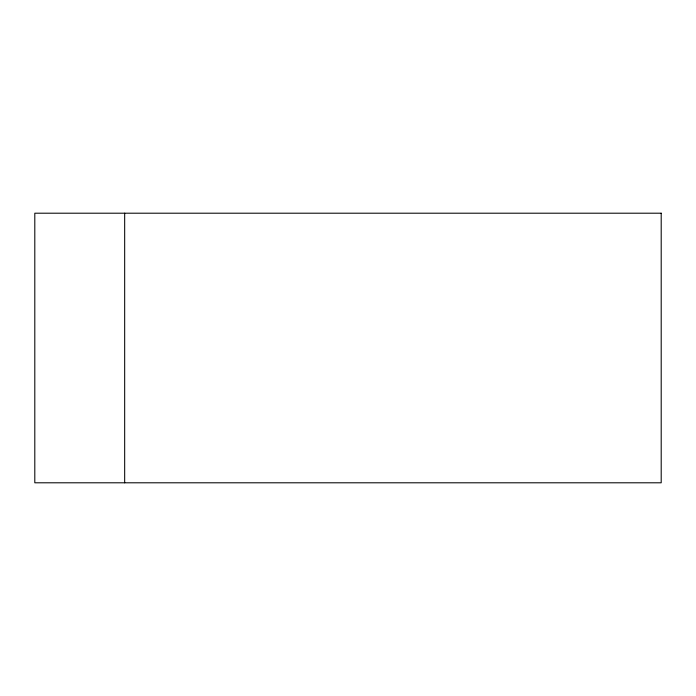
<?xml version="1.0" encoding="UTF-8"?>
<svg xmlns="http://www.w3.org/2000/svg" width="696" height="696" viewBox="0 0 696 696"><rect width="100%" height="100%" fill="white"/><g stroke="black" fill="none" stroke-linecap="round" stroke-linejoin="round"><path stroke-width="1.04" d="M124.671 213.202L124.671 482.798M661.2 213.202L34.8 213.202L34.8 482.798L661.2 482.798L661.2 213.202"/></g></svg>
